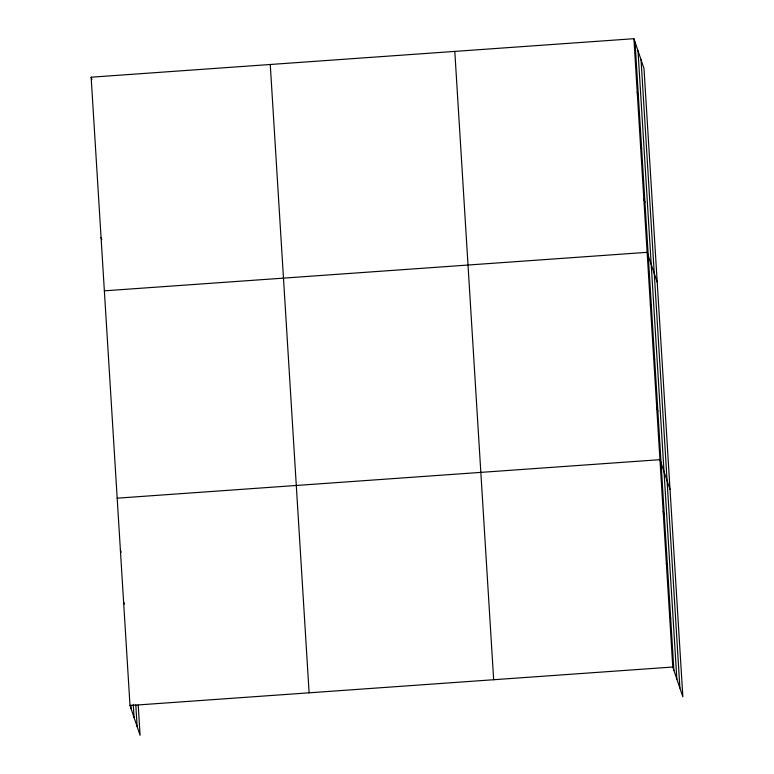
<?xml version="1.0" encoding="UTF-8"?>
<svg xmlns="http://www.w3.org/2000/svg" width="774" height="774" viewBox="0 0 774 774"><rect width="100%" height="100%" fill="white"/><g stroke="black" fill="none" stroke-linecap="round" stroke-linejoin="round"><path stroke-width="1.16" d="M138.217 705.162L140.084 735.3L130.003 705.52L91.148 77.197L633.916 38.7L643.997 68.48L682.852 696.803L672.77 667.024L633.916 38.7M104.355 290.831L647.122 252.334L657.203 282.113M117.184 498.175L659.951 459.679L670.032 489.458M130.003 705.52L672.77 667.024M637.215 92.106L638.347 95.444M640.524 145.512L641.646 148.85M643.823 198.918L644.955 202.256M650.334 304.163L651.466 307.501M653.537 356.001L654.669 359.339M656.739 407.84L657.871 411.178M663.154 511.508L664.286 514.845M666.356 563.346L667.488 566.684M669.568 615.185L670.7 618.523M91.148 77.197L91.903 79.422M101.055 237.425L101.81 239.65M120.386 550.014L121.141 552.239M123.588 601.843L124.343 604.068M641.046 59.753L679.901 688.076M637.999 50.765L676.853 679.088M635.048 42.038L673.902 670.361M454.802 51.403L493.657 679.727M270.261 64.494L309.116 692.817M135.789 704.872L137.133 726.573M133.263 704.321L134.086 717.585M130.912 705.24L131.135 708.858"/></g></svg>
